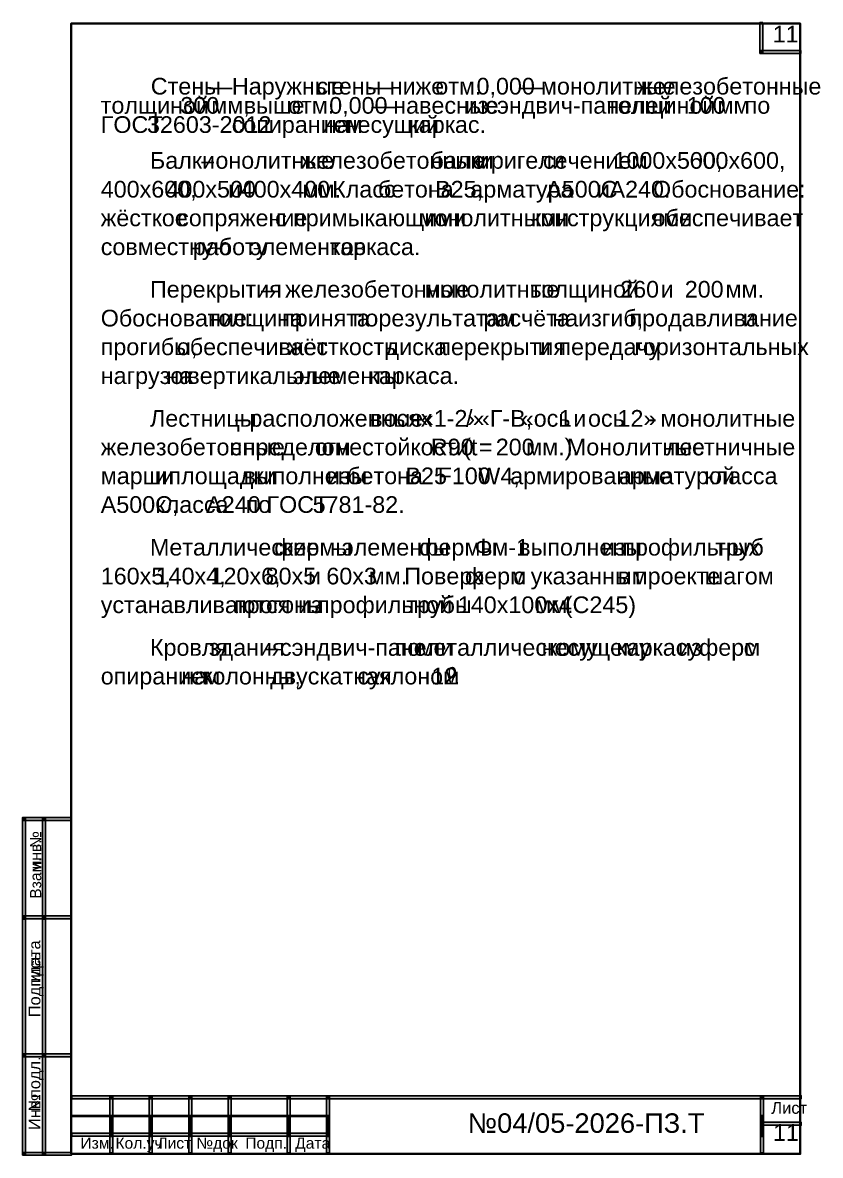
# Model space of a CAD drawing. Extents: x 8 to 21351, y 0 to 420.
# Drawn here: x 3107.9 to 3310.2, y 4.7 to 292.2 of the extents above; entities that cross this region are included whole.
import ezdxf

# ---------------------------------------------------------------- set-up
doc = ezdxf.new("R2010")
doc.units = 0
doc.layers.add('TEY_REVIEW_AXIS', color=7, linetype='Continuous')
doc.layers.add('TEY_REVIEW_LEADER', color=7, linetype='Continuous')
doc.styles.add('TEYPDFCAD_TEXT', font='arial.ttf')

msp = doc.modelspace()

# ---------------------------------------------------------------- hatches: boundary and pattern name
for points in [[(3294.89, 285.16), (3295.65, 285.16), (3295.65, 292.23), (3294.89, 292.23)], [(3294.89, 284.4), (3295.65, 284.4), (3295.65, 285.16), (3294.89, 285.16)], [(3294.89, 284.4), (3295.65, 284.4), (3295.65, 285.16), (3294.89, 285.16)], [(3295.65, 284.4), (3305.26, 284.4), (3305.26, 285.16), (3295.65, 285.16)], [(3107.86, 89.66), (3108.62, 89.66), (3108.62, 90.47), (3107.86, 90.47)], [(3107.86, 89.7), (3108.62, 89.7), (3108.62, 90.47), (3107.86, 90.47)], [(3107.86, 65.45), (3108.62, 65.45), (3108.62, 89.66), (3107.86, 89.66)], [(3108.62, 89.7), (3112.86, 89.7), (3112.86, 90.47), (3108.62, 90.47)], [(3112.86, 89.7), (3113.62, 89.7), (3113.62, 90.47), (3112.86, 90.47)], [(3112.86, 89.66), (3113.62, 89.66), (3113.62, 89.7), (3112.86, 89.7)], [(3112.86, 65.45), (3113.62, 65.45), (3113.62, 89.66), (3112.86, 89.66)], [(3113.62, 89.7), (3120.22, 89.7), (3120.22, 90.47), (3113.62, 90.47)], [(3107.86, 64.64), (3108.62, 64.64), (3108.62, 65.45), (3107.86, 65.45)], [(3107.86, 30.44), (3108.62, 30.44), (3108.62, 64.64), (3107.86, 64.64)], [(3108.62, 64.69), (3112.86, 64.69), (3112.86, 65.45), (3108.62, 65.45)], [(3112.86, 64.64), (3113.62, 64.64), (3113.62, 65.45), (3112.86, 65.45)], [(3112.86, 30.44), (3113.62, 30.44), (3113.62, 64.64), (3112.86, 64.64)], [(3113.62, 64.69), (3120.22, 64.69), (3120.22, 65.45), (3113.62, 65.45)], [(3107.86, 29.63), (3108.62, 29.63), (3108.62, 30.44), (3107.86, 30.44)], [(3107.86, 5.42), (3108.62, 5.42), (3108.62, 29.63), (3107.86, 29.63)], [(3108.62, 29.68), (3112.86, 29.68), (3112.86, 30.44), (3108.62, 30.44)], [(3112.86, 29.63), (3113.62, 29.63), (3113.62, 30.44), (3112.86, 30.44)], [(3112.86, 5.42), (3113.62, 5.42), (3113.62, 29.63), (3112.86, 29.63)], [(3113.62, 29.68), (3120.22, 29.68), (3120.22, 30.44), (3113.62, 30.44)], [(3120.35, 19.01), (3129.96, 19.01), (3129.96, 19.77), (3120.35, 19.77)], [(3129.96, 19.01), (3130.72, 19.01), (3130.72, 19.77), (3129.96, 19.77)], [(3129.96, 18.97), (3130.72, 18.97), (3130.72, 19.01), (3129.96, 19.01)], [(3129.96, 14.77), (3130.72, 14.77), (3130.72, 18.97), (3129.96, 18.97)], [(3130.72, 19.01), (3139.95, 19.01), (3139.95, 19.77), (3130.72, 19.77)], [(3139.95, 19.01), (3140.71, 19.01), (3140.71, 19.77), (3139.95, 19.77)], [(3139.95, 18.97), (3140.71, 18.97), (3140.71, 19.01), (3139.95, 19.01)], [(3139.95, 14.77), (3140.71, 14.77), (3140.71, 18.97), (3139.95, 18.97)], [(3140.71, 19.01), (3149.98, 19.01), (3149.98, 19.77), (3140.71, 19.77)], [(3149.98, 19.01), (3150.74, 19.01), (3150.74, 19.77), (3149.98, 19.77)], [(3149.98, 18.97), (3150.74, 18.97), (3150.74, 19.01), (3149.98, 19.01)], [(3149.98, 14.77), (3150.74, 14.77), (3150.74, 18.97), (3149.98, 18.97)], [(3150.74, 19.01), (3159.97, 19.01), (3159.97, 19.77), (3150.74, 19.77)], [(3159.97, 19.01), (3160.74, 19.01), (3160.74, 19.77), (3159.97, 19.77)], [(3159.97, 18.97), (3160.74, 18.97), (3160.74, 19.01), (3159.97, 19.01)], [(3159.97, 14.77), (3160.74, 14.77), (3160.74, 18.97), (3159.97, 18.97)], [(3160.74, 19.01), (3174.96, 19.01), (3174.96, 19.77), (3160.74, 19.77)], [(3174.96, 19.01), (3175.72, 19.01), (3175.72, 19.77), (3174.96, 19.77)], [(3174.96, 18.97), (3175.72, 18.97), (3175.72, 19.01), (3174.96, 19.01)], [(3174.96, 14.77), (3175.72, 14.77), (3175.72, 18.97), (3174.96, 18.97)], [(3175.72, 19.01), (3184.99, 19.01), (3184.99, 19.77), (3175.72, 19.77)], [(3184.99, 19.01), (3185.75, 19.01), (3185.75, 19.77), (3184.99, 19.77)], [(3184.99, 18.97), (3185.75, 18.97), (3185.75, 19.01), (3184.99, 19.01)], [(3184.99, 14.77), (3185.75, 14.77), (3185.75, 18.97), (3184.99, 18.97)], [(3185.75, 19.01), (3295.02, 19.01), (3295.02, 19.77), (3185.75, 19.77)], [(3295.02, 19.01), (3295.78, 19.01), (3295.78, 19.77), (3295.02, 19.77)], [(3295.02, 18.97), (3295.78, 18.97), (3295.78, 19.01), (3295.02, 19.01)], [(3295.02, 14.77), (3295.78, 14.77), (3295.78, 18.97), (3295.02, 18.97)], [(3295.78, 19.01), (3305.39, 19.01), (3305.39, 19.77), (3295.78, 19.77)], [(3120.35, 14.52), (3129.96, 14.52), (3129.96, 14.77), (3120.35, 14.77)], [(3129.96, 13.97), (3130.72, 13.97), (3130.72, 14.77), (3129.96, 14.77)], [(3130.72, 14.52), (3139.95, 14.52), (3139.95, 14.77), (3130.72, 14.77)], [(3139.95, 13.97), (3140.71, 13.97), (3140.71, 14.77), (3139.95, 14.77)], [(3140.71, 14.52), (3149.98, 14.52), (3149.98, 14.77), (3140.71, 14.77)], [(3149.98, 13.97), (3150.74, 13.97), (3150.74, 14.77), (3149.98, 14.77)], [(3150.74, 14.52), (3159.97, 14.52), (3159.97, 14.77), (3150.74, 14.77)], [(3159.97, 13.97), (3160.74, 13.97), (3160.74, 14.77), (3159.97, 14.77)], [(3160.74, 14.52), (3174.96, 14.52), (3174.96, 14.77), (3160.74, 14.77)], [(3174.96, 13.97), (3175.72, 13.97), (3175.72, 14.77), (3174.96, 14.77)], [(3175.72, 14.52), (3184.99, 14.52), (3184.99, 14.77), (3175.72, 14.77)], [(3184.99, 13.97), (3185.75, 13.97), (3185.75, 14.77), (3184.99, 14.77)], [(3295.02, 13.97), (3295.78, 13.97), (3295.78, 14.77), (3295.02, 14.77)], [(3129.96, 13.04), (3130.72, 13.04), (3130.72, 13.97), (3129.96, 13.97)], [(3129.96, 12.23), (3130.72, 12.23), (3130.72, 13.04), (3129.96, 13.04)], [(3129.96, 10.29), (3130.72, 10.29), (3130.72, 12.23), (3129.96, 12.23)], [(3139.95, 13.04), (3140.71, 13.04), (3140.71, 13.97), (3139.95, 13.97)], [(3139.95, 12.23), (3140.71, 12.23), (3140.71, 13.04), (3139.95, 13.04)], [(3139.95, 10.29), (3140.71, 10.29), (3140.71, 12.23), (3139.95, 12.23)], [(3149.98, 13.04), (3150.74, 13.04), (3150.74, 13.97), (3149.98, 13.97)], [(3149.98, 12.23), (3150.74, 12.23), (3150.74, 13.04), (3149.98, 13.04)], [(3149.98, 10.29), (3150.74, 10.29), (3150.74, 12.23), (3149.98, 12.23)], [(3159.97, 13.04), (3160.74, 13.04), (3160.74, 13.97), (3159.97, 13.97)], [(3159.97, 12.23), (3160.74, 12.23), (3160.74, 13.04), (3159.97, 13.04)], [(3159.97, 10.29), (3160.74, 10.29), (3160.74, 12.23), (3159.97, 12.23)], [(3174.96, 13.04), (3175.72, 13.04), (3175.72, 13.97), (3174.96, 13.97)], [(3174.96, 12.23), (3175.72, 12.23), (3175.72, 13.04), (3174.96, 13.04)], [(3174.96, 10.29), (3175.72, 10.29), (3175.72, 12.23), (3174.96, 12.23)], [(3184.99, 13.04), (3185.75, 13.04), (3185.75, 13.97), (3184.99, 13.97)], [(3184.99, 12.23), (3185.75, 12.23), (3185.75, 13.04), (3184.99, 13.04)], [(3184.99, 10.29), (3185.75, 10.29), (3185.75, 12.23), (3184.99, 12.23)], [(3295.02, 13.04), (3295.78, 13.04), (3295.78, 13.97), (3295.02, 13.97)], [(3295.02, 12.23), (3295.78, 12.23), (3295.78, 13.04), (3295.02, 13.04)], [(3295.02, 10.29), (3295.78, 10.29), (3295.78, 12.23), (3295.02, 12.23)], [(3295.78, 12.28), (3305.39, 12.28), (3305.39, 13.04), (3295.78, 13.04)], [(3120.35, 9.52), (3129.96, 9.52), (3129.96, 10.29), (3120.35, 10.29)], [(3129.96, 9.48), (3130.72, 9.48), (3130.72, 10.29), (3129.96, 10.29)], [(3129.96, 5.29), (3130.72, 5.29), (3130.72, 9.48), (3129.96, 9.48)], [(3130.72, 9.52), (3139.95, 9.52), (3139.95, 10.29), (3130.72, 10.29)], [(3139.95, 9.48), (3140.71, 9.48), (3140.71, 10.29), (3139.95, 10.29)], [(3139.95, 5.29), (3140.71, 5.29), (3140.71, 9.48), (3139.95, 9.48)], [(3140.71, 9.52), (3149.98, 9.52), (3149.98, 10.29), (3140.71, 10.29)], [(3149.98, 9.48), (3150.74, 9.48), (3150.74, 10.29), (3149.98, 10.29)], [(3149.98, 5.29), (3150.74, 5.29), (3150.74, 9.48), (3149.98, 9.48)], [(3150.74, 9.52), (3159.97, 9.52), (3159.97, 10.29), (3150.74, 10.29)], [(3159.97, 9.48), (3160.74, 9.48), (3160.74, 10.29), (3159.97, 10.29)], [(3159.97, 5.29), (3160.74, 5.29), (3160.74, 9.48), (3159.97, 9.48)], [(3160.74, 9.52), (3174.96, 9.52), (3174.96, 10.29), (3160.74, 10.29)], [(3174.96, 9.48), (3175.72, 9.48), (3175.72, 10.29), (3174.96, 10.29)], [(3174.96, 5.29), (3175.72, 5.29), (3175.72, 9.48), (3174.96, 9.48)], [(3175.72, 9.52), (3184.99, 9.52), (3184.99, 10.29), (3175.72, 10.29)], [(3184.99, 9.48), (3185.75, 9.48), (3185.75, 10.29), (3184.99, 10.29)], [(3184.99, 5.29), (3185.75, 5.29), (3185.75, 9.48), (3184.99, 9.48)], [(3295.02, 9.48), (3295.78, 9.48), (3295.78, 10.29), (3295.02, 10.29)], [(3295.02, 5.29), (3295.78, 5.29), (3295.78, 9.48), (3295.02, 9.48)], [(3107.86, 4.66), (3108.62, 4.66), (3108.62, 5.42), (3107.86, 5.42)], [(3107.86, 4.66), (3108.62, 4.66), (3108.62, 5.42), (3107.86, 5.42)], [(3108.62, 4.66), (3112.86, 4.66), (3112.86, 5.42), (3108.62, 5.42)], [(3112.86, 4.66), (3113.62, 4.66), (3113.62, 5.42), (3112.86, 5.42)], [(3113.62, 4.66), (3120.22, 4.66), (3120.22, 5.42), (3113.62, 5.42)]]:
    msp.add_hatch(color=256).paths.add_polyline_path(points)

# ---------------------------------------------------------------- linework, layer by layer
for points in [[(3294.89, 285.16), (3295.65, 285.16), (3295.65, 292.23), (3294.89, 292.23)], [(3294.89, 284.4), (3295.65, 284.4), (3295.65, 285.16), (3294.89, 285.16)], [(3294.89, 284.4), (3295.65, 284.4), (3295.65, 285.16), (3294.89, 285.16)], [(3295.65, 284.4), (3305.26, 284.4), (3305.26, 285.16), (3295.65, 285.16)], [(3107.86, 89.66), (3108.62, 89.66), (3108.62, 90.47), (3107.86, 90.47)], [(3107.86, 89.7), (3108.62, 89.7), (3108.62, 90.47), (3107.86, 90.47)], [(3107.86, 65.45), (3108.62, 65.45), (3108.62, 89.66), (3107.86, 89.66)], [(3108.62, 89.7), (3112.86, 89.7), (3112.86, 90.47), (3108.62, 90.47)], [(3112.86, 89.7), (3113.62, 89.7), (3113.62, 90.47), (3112.86, 90.47)], [(3112.86, 89.66), (3113.62, 89.66), (3113.62, 89.7), (3112.86, 89.7)], [(3112.86, 65.45), (3113.62, 65.45), (3113.62, 89.66), (3112.86, 89.66)], [(3113.62, 89.7), (3120.22, 89.7), (3120.22, 90.47), (3113.62, 90.47)], [(3107.86, 64.64), (3108.62, 64.64), (3108.62, 65.45), (3107.86, 65.45)], [(3107.86, 30.44), (3108.62, 30.44), (3108.62, 64.64), (3107.86, 64.64)], [(3108.62, 64.69), (3112.86, 64.69), (3112.86, 65.45), (3108.62, 65.45)], [(3112.86, 64.64), (3113.62, 64.64), (3113.62, 65.45), (3112.86, 65.45)], [(3112.86, 30.44), (3113.62, 30.44), (3113.62, 64.64), (3112.86, 64.64)], [(3113.62, 64.69), (3120.22, 64.69), (3120.22, 65.45), (3113.62, 65.45)], [(3107.86, 29.63), (3108.62, 29.63), (3108.62, 30.44), (3107.86, 30.44)], [(3107.86, 5.42), (3108.62, 5.42), (3108.62, 29.63), (3107.86, 29.63)], [(3108.62, 29.68), (3112.86, 29.68), (3112.86, 30.44), (3108.62, 30.44)], [(3112.86, 29.63), (3113.62, 29.63), (3113.62, 30.44), (3112.86, 30.44)], [(3112.86, 5.42), (3113.62, 5.42), (3113.62, 29.63), (3112.86, 29.63)], [(3113.62, 29.68), (3120.22, 29.68), (3120.22, 30.44), (3113.62, 30.44)], [(3120.35, 19.01), (3129.96, 19.01), (3129.96, 19.77), (3120.35, 19.77)], [(3129.96, 19.01), (3130.72, 19.01), (3130.72, 19.77), (3129.96, 19.77)], [(3129.96, 18.97), (3130.72, 18.97), (3130.72, 19.01), (3129.96, 19.01)], [(3129.96, 14.77), (3130.72, 14.77), (3130.72, 18.97), (3129.96, 18.97)], [(3130.72, 19.01), (3139.95, 19.01), (3139.95, 19.77), (3130.72, 19.77)], [(3139.95, 19.01), (3140.71, 19.01), (3140.71, 19.77), (3139.95, 19.77)], [(3139.95, 18.97), (3140.71, 18.97), (3140.71, 19.01), (3139.95, 19.01)], [(3139.95, 14.77), (3140.71, 14.77), (3140.71, 18.97), (3139.95, 18.97)], [(3140.71, 19.01), (3149.98, 19.01), (3149.98, 19.77), (3140.71, 19.77)], [(3149.98, 19.01), (3150.74, 19.01), (3150.74, 19.77), (3149.98, 19.77)], [(3149.98, 18.97), (3150.74, 18.97), (3150.74, 19.01), (3149.98, 19.01)], [(3149.98, 14.77), (3150.74, 14.77), (3150.74, 18.97), (3149.98, 18.97)], [(3150.74, 19.01), (3159.97, 19.01), (3159.97, 19.77), (3150.74, 19.77)], [(3159.97, 19.01), (3160.74, 19.01), (3160.74, 19.77), (3159.97, 19.77)], [(3159.97, 18.97), (3160.74, 18.97), (3160.74, 19.01), (3159.97, 19.01)], [(3159.97, 14.77), (3160.74, 14.77), (3160.74, 18.97), (3159.97, 18.97)], [(3160.74, 19.01), (3174.96, 19.01), (3174.96, 19.77), (3160.74, 19.77)], [(3174.96, 19.01), (3175.72, 19.01), (3175.72, 19.77), (3174.96, 19.77)], [(3174.96, 18.97), (3175.72, 18.97), (3175.72, 19.01), (3174.96, 19.01)], [(3174.96, 14.77), (3175.72, 14.77), (3175.72, 18.97), (3174.96, 18.97)], [(3175.72, 19.01), (3184.99, 19.01), (3184.99, 19.77), (3175.72, 19.77)], [(3184.99, 19.01), (3185.75, 19.01), (3185.75, 19.77), (3184.99, 19.77)], [(3184.99, 18.97), (3185.75, 18.97), (3185.75, 19.01), (3184.99, 19.01)], [(3184.99, 14.77), (3185.75, 14.77), (3185.75, 18.97), (3184.99, 18.97)], [(3185.75, 19.01), (3295.02, 19.01), (3295.02, 19.77), (3185.75, 19.77)], [(3295.02, 19.01), (3295.78, 19.01), (3295.78, 19.77), (3295.02, 19.77)], [(3295.02, 18.97), (3295.78, 18.97), (3295.78, 19.01), (3295.02, 19.01)], [(3295.02, 14.77), (3295.78, 14.77), (3295.78, 18.97), (3295.02, 18.97)], [(3295.78, 19.01), (3305.39, 19.01), (3305.39, 19.77), (3295.78, 19.77)], [(3120.35, 14.52), (3129.96, 14.52), (3129.96, 14.77), (3120.35, 14.77)], [(3129.96, 13.97), (3130.72, 13.97), (3130.72, 14.77), (3129.96, 14.77)], [(3130.72, 14.52), (3139.95, 14.52), (3139.95, 14.77), (3130.72, 14.77)], [(3139.95, 13.97), (3140.71, 13.97), (3140.71, 14.77), (3139.95, 14.77)], [(3140.71, 14.52), (3149.98, 14.52), (3149.98, 14.77), (3140.71, 14.77)], [(3149.98, 13.97), (3150.74, 13.97), (3150.74, 14.77), (3149.98, 14.77)], [(3150.74, 14.52), (3159.97, 14.52), (3159.97, 14.77), (3150.74, 14.77)], [(3159.97, 13.97), (3160.74, 13.97), (3160.74, 14.77), (3159.97, 14.77)], [(3160.74, 14.52), (3174.96, 14.52), (3174.96, 14.77), (3160.74, 14.77)], [(3174.96, 13.97), (3175.72, 13.97), (3175.72, 14.77), (3174.96, 14.77)], [(3175.72, 14.52), (3184.99, 14.52), (3184.99, 14.77), (3175.72, 14.77)], [(3184.99, 13.97), (3185.75, 13.97), (3185.75, 14.77), (3184.99, 14.77)], [(3295.02, 13.97), (3295.78, 13.97), (3295.78, 14.77), (3295.02, 14.77)], [(3129.96, 13.04), (3130.72, 13.04), (3130.72, 13.97), (3129.96, 13.97)], [(3129.96, 12.23), (3130.72, 12.23), (3130.72, 13.04), (3129.96, 13.04)], [(3129.96, 10.29), (3130.72, 10.29), (3130.72, 12.23), (3129.96, 12.23)], [(3139.95, 13.04), (3140.71, 13.04), (3140.71, 13.97), (3139.95, 13.97)], [(3139.95, 12.23), (3140.71, 12.23), (3140.71, 13.04), (3139.95, 13.04)], [(3139.95, 10.29), (3140.71, 10.29), (3140.71, 12.23), (3139.95, 12.23)], [(3149.98, 13.04), (3150.74, 13.04), (3150.74, 13.97), (3149.98, 13.97)], [(3149.98, 12.23), (3150.74, 12.23), (3150.74, 13.04), (3149.98, 13.04)], [(3149.98, 10.29), (3150.74, 10.29), (3150.74, 12.23), (3149.98, 12.23)], [(3159.97, 13.04), (3160.74, 13.04), (3160.74, 13.97), (3159.97, 13.97)], [(3159.97, 12.23), (3160.74, 12.23), (3160.74, 13.04), (3159.97, 13.04)], [(3159.97, 10.29), (3160.74, 10.29), (3160.74, 12.23), (3159.97, 12.23)], [(3174.96, 13.04), (3175.72, 13.04), (3175.72, 13.97), (3174.96, 13.97)], [(3174.96, 12.23), (3175.72, 12.23), (3175.72, 13.04), (3174.96, 13.04)], [(3174.96, 10.29), (3175.72, 10.29), (3175.72, 12.23), (3174.96, 12.23)], [(3184.99, 13.04), (3185.75, 13.04), (3185.75, 13.97), (3184.99, 13.97)], [(3184.99, 12.23), (3185.75, 12.23), (3185.75, 13.04), (3184.99, 13.04)], [(3184.99, 10.29), (3185.75, 10.29), (3185.75, 12.23), (3184.99, 12.23)], [(3295.02, 13.04), (3295.78, 13.04), (3295.78, 13.97), (3295.02, 13.97)], [(3295.02, 12.23), (3295.78, 12.23), (3295.78, 13.04), (3295.02, 13.04)], [(3295.02, 10.29), (3295.78, 10.29), (3295.78, 12.23), (3295.02, 12.23)], [(3295.78, 12.28), (3305.39, 12.28), (3305.39, 13.04), (3295.78, 13.04)], [(3120.35, 9.52), (3129.96, 9.52), (3129.96, 10.29), (3120.35, 10.29)], [(3129.96, 9.48), (3130.72, 9.48), (3130.72, 10.29), (3129.96, 10.29)], [(3129.96, 5.29), (3130.72, 5.29), (3130.72, 9.48), (3129.96, 9.48)], [(3130.72, 9.52), (3139.95, 9.52), (3139.95, 10.29), (3130.72, 10.29)], [(3139.95, 9.48), (3140.71, 9.48), (3140.71, 10.29), (3139.95, 10.29)], [(3139.95, 5.29), (3140.71, 5.29), (3140.71, 9.48), (3139.95, 9.48)], [(3140.71, 9.52), (3149.98, 9.52), (3149.98, 10.29), (3140.71, 10.29)], [(3149.98, 9.48), (3150.74, 9.48), (3150.74, 10.29), (3149.98, 10.29)], [(3149.98, 5.29), (3150.74, 5.29), (3150.74, 9.48), (3149.98, 9.48)], [(3150.74, 9.52), (3159.97, 9.52), (3159.97, 10.29), (3150.74, 10.29)], [(3159.97, 9.48), (3160.74, 9.48), (3160.74, 10.29), (3159.97, 10.29)], [(3159.97, 5.29), (3160.74, 5.29), (3160.74, 9.48), (3159.97, 9.48)], [(3160.74, 9.52), (3174.96, 9.52), (3174.96, 10.29), (3160.74, 10.29)], [(3174.96, 9.48), (3175.72, 9.48), (3175.72, 10.29), (3174.96, 10.29)], [(3174.96, 5.29), (3175.72, 5.29), (3175.72, 9.48), (3174.96, 9.48)], [(3175.72, 9.52), (3184.99, 9.52), (3184.99, 10.29), (3175.72, 10.29)], [(3184.99, 9.48), (3185.75, 9.48), (3185.75, 10.29), (3184.99, 10.29)], [(3184.99, 5.29), (3185.75, 5.29), (3185.75, 9.48), (3184.99, 9.48)], [(3295.02, 9.48), (3295.78, 9.48), (3295.78, 10.29), (3295.02, 10.29)], [(3295.02, 5.29), (3295.78, 5.29), (3295.78, 9.48), (3295.02, 9.48)], [(3107.86, 4.66), (3108.62, 4.66), (3108.62, 5.42), (3107.86, 5.42)], [(3107.86, 4.66), (3108.62, 4.66), (3108.62, 5.42), (3107.86, 5.42)], [(3108.62, 4.66), (3112.86, 4.66), (3112.86, 5.42), (3108.62, 5.42)], [(3112.86, 4.66), (3113.62, 4.66), (3113.62, 5.42), (3112.86, 5.42)], [(3113.62, 4.66), (3120.22, 4.66), (3120.22, 5.42), (3113.62, 5.42)]]:
    msp.add_lwpolyline(points, close=True)
at = {"layer": 'TEY_REVIEW_AXIS', "lineweight": 35}
msp.add_lwpolyline([(3120.16, 5), (3305.16, 5), (3305.16, 292), (3120.16, 292)], close=True, dxfattribs=at)

# ---------------------------------------------------------------- texts
at = {"color": 7, "style": 'TEYPDFCAD_TEXT'}
for s, height, p in [('Стены', 4.233, (3140.37, 273.98)), ('Наружные', 4.233, (3160.95, 273.98)), ('стены', 4.233, (3182.41, 273.98)), ('ниже', 4.233, (3200.99, 273.98)), ('отм.', 4.233, (3212.55, 273.98)), ('0,000', 4.233, (3223.01, 273.98)), ('монолитные', 4.233, (3239.35, 273.98)), ('железобетонные', 4.2333, (3263.78, 273.98)), ('300', 4.233, (3147.87, 269.11)), ('—', 4.23, (3155.19, 273.98)), ('0,000', 4.233, (3185.63, 269.11)), ('—', 4.23, (3195.7, 273.98)), ('сэндвич-панелей', 4.2333, (3225.25, 269.11)), ('—', 4.23, (3234.06, 273.98)), ('толщиной', 4.233, (3256.15, 269.11)), ('100', 4.233, (3276.35, 269.11)), ('мм;', 4.233, (3155.7, 269.11)), ('выше', 4.233, (3163.96, 269.11)), ('отм.', 4.233, (3175.22, 269.11)), ('—', 4.23, (3196.63, 269.11)), ('навесные', 4.233, (3201.88, 269.11)), ('из', 4.233, (3220, 269.11)), ('мм', 4.233, (3284.14, 269.11)), ('по', 4.233, (3291.04, 269.11)), ('ГОСТ', 4.233, (3127.67, 264.24)), ('32603-2012', 4.233, (3139.4, 264.24)), ('с', 4.23, (3160.91, 264.24)), ('опиранием', 4.233, (3163.83, 264.24)), ('на', 4.233, (3184.27, 264.24)), ('несущий', 4.233, (3189.56, 264.24)), ('каркас.', 4.233, (3205.78, 264.24)), ('Балки', 4.233, (3140.16, 255.14)), ('железобетонные', 4.2333, (3178.43, 255.14)), ('балки', 4.233, (3211.33, 255.14)), ('1000х500,', 4.233, (3257.76, 255.14)), ('600х600,', 4.233, (3277.06, 255.14)), ('–', 4.23, (3153.16, 255.14)), ('онолитные', 4.233, (3156.76, 255.14)), ('и', 4.23, (3223.01, 255.14)), ('ригели', 4.233, (3226.65, 255.14)), ('сечением', 4.233, (3239.86, 255.14)), ('400х600,', 4.233, (3127.67, 247.82)), ('400х500', 4.233, (3144.35, 247.82)), ('и', 4.23, (3160.01, 247.82)), ('400х400', 4.233, (3163.19, 247.82)), ('мм.', 4.233, (3178.85, 247.82)), ('Класс', 4.233, (3186.39, 247.82)), ('бетона', 4.233, (3197.99, 247.82)), ('В25,', 4.233, (3212.51, 247.82)), ('арматура', 4.233, (3221.44, 247.82)), ('А500С', 4.233, (3240.7, 247.82)), ('и', 4.23, (3253.53, 247.82)), ('А240.', 4.233, (3256.75, 247.82)), ('Обоснование:', 4.2333, (3267.79, 247.82)), ('жёсткое', 4.233, (3127.67, 240.54)), ('обеспечивает', 4.2333, (3267.67, 240.54)), ('сопряжение', 4.233, (3147.06, 240.54)), ('с', 4.23, (3171.91, 240.54)), ('примыкающими', 4.2333, (3176.48, 240.54)), ('монолитными', 4.2333, (3208.32, 240.54)), ('конструкциями', 4.2333, (3236.85, 240.54)), ('совместную', 4.233, (3127.67, 233.21)), ('работу', 4.233, (3151.04, 233.21)), ('элементов', 4.233, (3165.48, 233.21)), ('каркаса.', 4.233, (3185.84, 233.21)), ('Перекрытия', 4.233, (3140.16, 222.42)), ('железобетонные', 4.2333, (3174.45, 222.42)), ('монолитные', 4.233, (3209.84, 222.42)), ('толщиной', 4.233, (3236.77, 222.42)), ('260', 4.233, (3259.46, 222.42)), ('и', 4.23, (3269.74, 222.42)), ('200', 4.233, (3275.84, 222.42)), ('мм.', 4.233, (3286.17, 222.42)), ('–', 4.23, (3168.36, 222.42)), ('Обоснование:', 4.2333, (3127.67, 215.1)), ('расчёта', 4.233, (3224.79, 215.1)), ('изгиб,', 4.233, (3248.79, 215.1)), ('толщина', 4.233, (3154.81, 215.1)), ('принята', 4.233, (3173.69, 215.1)), ('по', 4.233, (3191.6, 215.1)), ('результатам', 4.2333, (3198.12, 215.1)), ('на', 4.233, (3242.27, 215.1)), ('продавливание', 4.2333, (3261.83, 215.1)), ('и', 4.23, (3290.58, 215.1)), ('прогибы,', 4.233, (3127.67, 207.81)), ('обеспечивает', 4.2333, (3146.98, 207.81)), ('жёсткость', 4.233, (3175.13, 207.81)), ('диска', 4.233, (3199.94, 207.81)), ('перекрытия', 4.233, (3213.31, 207.81)), ('и', 4.23, (3238.54, 207.81)), ('передачу', 4.233, (3243.79, 207.81)), ('горизонтальных', 4.2333, (3263.05, 207.81)), ('нагрузок', 4.233, (3127.67, 200.49)), ('на', 4.233, (3144.35, 200.49)), ('вертикальные', 4.2333, (3149.64, 200.49)), ('элементы', 4.233, (3176.4, 200.49)), ('каркаса.', 4.233, (3195.66, 200.49)), ('Лестницы', 4.233, (3140.16, 189.65)), ('расположенные', 4.2333, (3165.39, 189.65)), ('в', 4.23, (3196.04, 189.65)), ('осях', 4.233, (3199.43, 189.65)), ('«1-2»', 4.233, (3208.87, 189.65)), ('/', 4.23, (3220.34, 189.65)), ('«Г-В,', 4.233, (3223.09, 189.65)), ('«ось', 4.233, (3234.23, 189.65)), ('1', 4.23, (3243.88, 189.65)), ('и', 4.23, (3247.56, 189.65)), ('ось', 4.233, (3251.29, 189.65)), ('12»', 4.233, (3258.78, 189.65)), ('монолитные', 4.233, (3269.7, 189.65)), ('–', 4.23, (3161.71, 189.65)), ('-', 4.23, (3266.74, 189.65)), ('огнестойкости', 4.2333, (3181.99, 182.37)), ('железобетонные', 4.2333, (3127.67, 182.37)), ('с', 4.23, (3160.48, 182.37)), ('пределом', 4.233, (3163.74, 182.37)), ('R90', 4.233, (3211.41, 182.37)), ('(t', 4.233, (3219.62, 182.37)), ('=', 4.23, (3223.6, 182.37)), ('200', 4.233, (3227.89, 182.37)), ('мм.).', 4.233, (3235.6, 182.37)), ('Монолитные', 4.233, (3245.93, 182.37)), ('лестничные', 4.233, (3271.04, 182.37)), ('марши', 4.233, (3127.67, 175.05)), ('и', 4.23, (3141.35, 175.05)), ('площадки', 4.233, (3144.86, 175.05)), ('выполнены', 4.233, (3163.91, 175.05)), ('из', 4.233, (3185.04, 175.05)), ('бетона', 4.233, (3190.2, 175.05)), ('B25', 4.233, (3204.98, 175.05)), ('F100', 4.233, (3213.14, 175.05)), ('W4,', 4.233, (3223.47, 175.05)), ('армированные', 4.2333, (3231.56, 175.05)), ('арматурой', 4.233, (3259.12, 175.05)), ('класса', 4.233, (3280.84, 175.05)), ('А500С,', 4.233, (3127.67, 167.77)), ('класса', 4.233, (3141.56, 167.77)), ('А240', 4.233, (3154.43, 167.77)), ('по', 4.233, (3164.42, 167.77)), ('ГОСТ', 4.233, (3169.71, 167.77)), ('5781-82.', 4.233, (3181.43, 167.77)), ('Металлические', 4.2333, (3140.16, 156.93)), ('фермы', 4.233, (3171.7, 156.93)), ('фермы', 4.233, (3208.49, 156.93)), ('Фм-1', 4.233, (3222.54, 156.93)), ('профильных', 4.233, (3260.01, 156.93)), ('труб', 4.233, (3283.55, 156.93)), ('-', 4.23, (3186.01, 156.93)), ('элементы', 4.233, (3188.84, 156.93)), ('выполнены', 4.233, (3233.59, 156.93)), ('из', 4.233, (3254.8, 156.93)), ('160х5,', 4.233, (3127.67, 149.61)), ('140х4,', 4.233, (3141.6, 149.61)), ('120х6,', 4.233, (3155.53, 149.61)), ('80х5', 4.233, (3169.5, 149.61)), ('и', 4.23, (3180.25, 149.61)), ('60х3', 4.233, (3184.91, 149.61)), ('мм.', 4.233, (3195.66, 149.61)), ('Поверх', 4.233, (3204.68, 149.61)), ('ферм', 4.233, (3220.09, 149.61)), ('с', 4.23, (3232.32, 149.61)), ('указанным', 4.233, (3236.76, 149.61)), ('в', 4.23, (3258.86, 149.61)), ('проекте', 4.233, (3263.22, 149.61)), ('шагом', 4.233, (3280.88, 149.61)), ('профильной', 4.233, (3182.54, 142.32)), ('трубы', 4.233, (3205.19, 142.32)), ('(С245)', 4.233, (3245.41, 142.32)), ('устанавливаются', 4.2333, (3127.67, 142.32)), ('прогоны', 4.233, (3161.5, 142.32)), ('из', 4.233, (3177.71, 142.32)), ('140х100х4', 4.233, (3218.27, 142.32)), ('мм.', 4.233, (3237.87, 142.32)), ('Кровля', 4.233, (3140.16, 131.49)), ('ферм', 4.233, (3279.48, 131.49)), ('здания', 4.233, (3155.11, 131.49)), ('–', 4.23, (3169.46, 131.49)), ('сэндвич-панели', 4.2333, (3173.14, 131.49)), ('по', 4.233, (3202.22, 131.49)), ('металлическому', 4.2333, (3208.02, 131.49)), ('несущему', 4.233, (3239.56, 131.49)), ('каркасу', 4.233, (3258.52, 131.49)), ('из', 4.233, (3274.14, 131.49)), ('с', 4.23, (3290.78, 131.49)), ('опиранием', 4.233, (3127.67, 124.21)), ('на', 4.233, (3148.12, 124.21)), ('колонны,', 4.233, (3153.41, 124.21)), ('двускатная', 4.233, (3170.64, 124.21)), ('с', 4.23, (3192.78, 124.21)), ('уклоном', 4.233, (3195.7, 124.21)), ('12', 4.233, (3211.53, 124.21)), ('0', 2.84, (3215.77, 125.81)), ('.', 4.23, (3217.21, 124.21)), ('Лист', 2.988, (3297.81, 15.2)), ('№04/05-2026-ПЗ.Т', 4.953, (3220.81, 10.37)), ('Кол.уч', 2.836, (3131.4, 6.35)), ('Лист', 2.836, (3142.02, 6.35)), ('№док', 2.836, (3151.93, 6.35)), ('Подп.', 2.836, (3164.33, 6.35)), ('Дата', 2.836, (3176.99, 6.35))]:
    msp.add_text(s, height=height, dxfattribs=at).set_placement(p)
for s, height, p in [('№', 2.84, (3112.56, 82.72)), ('инв.', 2.836, (3112.56, 77.26)), ('Взам.', 2.836, (3112.56, 69.81)), ('дата', 2.988, (3112.35, 50.24)), ('Подпись', 2.988, (3112.35, 39.71)), ('и', 2.99, (3112.35, 48.34)), ('подл.', 2.988, (3112.35, 19.18)), ('№', 2.99, (3112.35, 15.79)), ('Инв.', 2.988, (3112.35, 11.09))]:
    msp.add_text(s, height=height, rotation=90, dxfattribs=at).set_placement(p)
at = {"layer": 'TEY_REVIEW_LEADER', "color": 7, "style": 'TEYPDFCAD_TEXT'}
for s, height, p in [('11', 4.233, (3298.15, 287.19)), ('толщиной', 4.233, (3127.67, 269.11)), ('11', 4.233, (3298.23, 8.34)), ('Изм.', 2.836, (3122.51, 6.35))]:
    msp.add_text(s, height=height, dxfattribs=at).set_placement(p)

doc.saveas('drawing.dxf')
